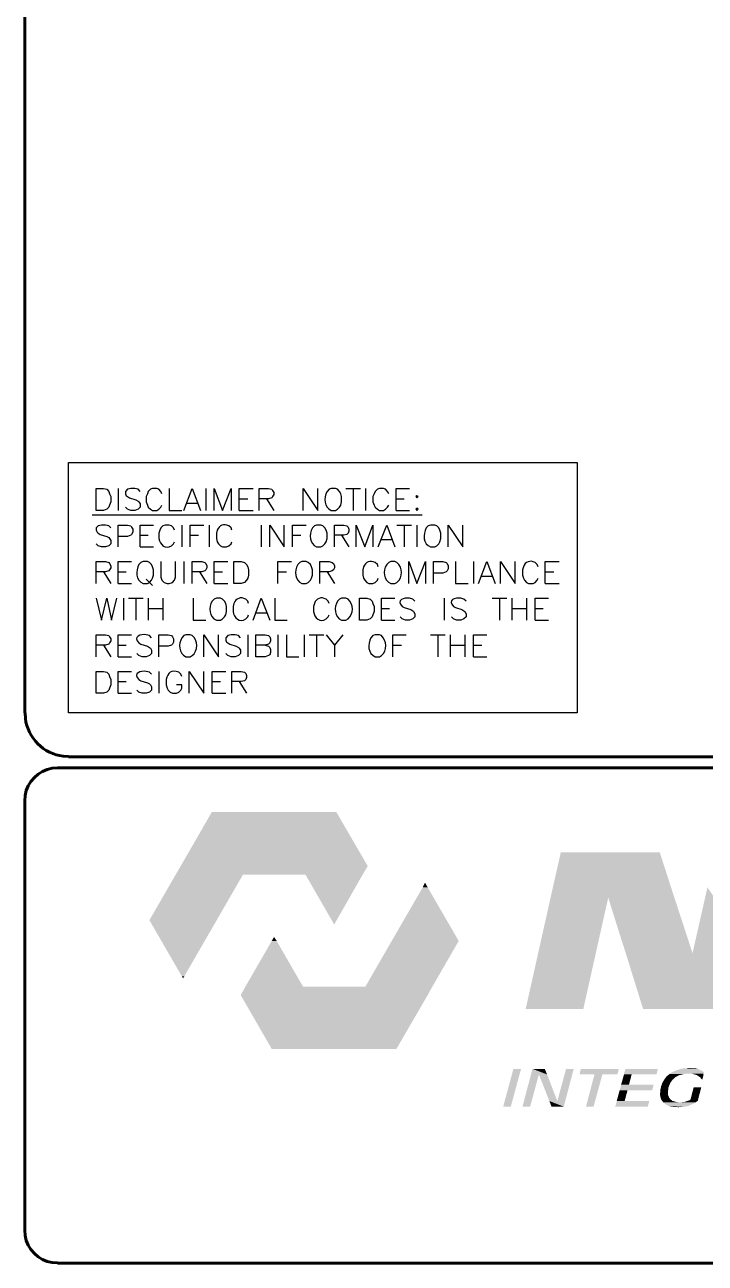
# Model space of a CAD drawing. Header units: millimetres. Extents: x 14 to 201, y 16 to 268.
# Drawn here: x 13.8 to 63.1, y 15.6 to 105.2 of the extents above; entities that cross this region are included whole.
import ezdxf

# ---------------------------------------------------------------- set-up
doc = ezdxf.new("R2010")
doc.units = ezdxf.units.MM
doc.header["$MEASUREMENT"] = 0
doc.layers.get('0').update_dxf_attribs({"linetype": 'CONTINUOUS'})

msp = doc.modelspace()

# ---------------------------------------------------------------- hatches: boundary and pattern name
at = {"true_color": 0x000007}
for points in [[(27.368, 48.239), (38.65, 44.344), (25.125, 44.344)], [(27.368, 48.239), (36.386, 48.239), (38.65, 44.344)], [(25.125, 44.344), (38.29, 43.73), (24.765, 43.73)], [(25.125, 44.344), (38.65, 44.344), (38.29, 43.73)], [(24.765, 43.73), (27.728, 40.428), (22.86, 40.428)], [(24.765, 43.73), (29.633, 43.73), (27.728, 40.428)], [(34.142, 43.73), (36.258, 40.174), (36.195, 40.174)], [(34.142, 43.73), (38.29, 43.73), (36.258, 40.174)], [(22.86, 40.428), (25.379, 36.364), (25.209, 36.364)], [(22.86, 40.428), (27.728, 40.428), (25.379, 36.364)], [(36.195, 40.174), (36.258, 40.174), (36.216, 40.132)], [(25.209, 36.364), (25.379, 36.364), (25.294, 36.216)], [(49.191, 29.676), (49.001, 26.945), (48.451, 26.945)], [(49.191, 29.676), (49.742, 29.676), (49.001, 26.945)], [(50.567, 29.676), (51.625, 29.274), (50.461, 29.274)], [(50.567, 29.676), (51.456, 29.676), (51.625, 29.274)], [(53.001, 29.676), (52.938, 27.347), (52.366, 27.347)], [(53.001, 29.676), (53.552, 29.676), (52.938, 27.347)], [(54.081, 29.676), (56.769, 29.485), (54.017, 29.485)], [(54.081, 29.676), (56.811, 29.676), (56.769, 29.485)], [(57.298, 29.676), (59.584, 29.485), (57.235, 29.485)], [(57.298, 29.676), (59.648, 29.676), (59.584, 29.485)], [(61.172, 29.633), (62.844, 29.527), (60.854, 29.527)], [(61.235, 29.654), (62.611, 29.633), (61.172, 29.633)], [(61.172, 29.633), (62.611, 29.633), (62.844, 29.527)], [(61.531, 29.718), (62.59, 29.654), (61.235, 29.654)], [(61.235, 29.654), (62.59, 29.654), (62.611, 29.633)], [(61.531, 29.718), (62.336, 29.718), (62.59, 29.654)], [(61.913, 29.739), (62.294, 29.718), (61.616, 29.718)], [(61.913, 29.739), (61.934, 29.739), (62.294, 29.718)], [(50.461, 29.274), (50.398, 26.945), (49.847, 26.945)], [(50.461, 29.274), (51.033, 29.274), (50.398, 26.945)], [(51.033, 29.274), (52.366, 27.347), (51.795, 27.347)], [(51.033, 29.274), (51.625, 29.274), (52.366, 27.347)], [(54.017, 29.485), (56.705, 29.274), (53.975, 29.274)], [(54.017, 29.485), (56.769, 29.485), (56.705, 29.274)], [(55.054, 29.274), (54.991, 26.945), (54.441, 26.945)], [(55.054, 29.274), (55.626, 29.274), (54.991, 26.945)], [(57.192, 29.274), (57.552, 28.533), (56.981, 28.533)], [(57.235, 29.485), (59.542, 29.274), (57.192, 29.274)], [(57.192, 29.274), (57.743, 29.274), (57.552, 28.533)], [(57.235, 29.485), (59.584, 29.485), (59.542, 29.274)], [(59.965, 28.66), (60.431, 28.384), (59.859, 28.384)], [(60.092, 28.893), (60.537, 28.66), (59.965, 28.66)], [(59.965, 28.66), (60.537, 28.66), (60.431, 28.384)], [(60.24, 29.083), (60.706, 28.893), (60.092, 28.893)], [(60.092, 28.893), (60.706, 28.893), (60.537, 28.66)], [(60.261, 29.125), (60.918, 29.083), (60.24, 29.083)], [(60.24, 29.083), (60.918, 29.083), (60.706, 28.893)], [(60.367, 29.21), (61.002, 29.125), (60.261, 29.125)], [(60.261, 29.125), (61.002, 29.125), (60.918, 29.083)], [(60.473, 29.295), (61.15, 29.21), (60.367, 29.21)], [(60.367, 29.21), (61.15, 29.21), (61.002, 29.125)], [(60.515, 29.337), (61.595, 29.316), (60.473, 29.316)], [(60.473, 29.316), (61.489, 29.295), (60.473, 29.295)], [(60.473, 29.316), (61.595, 29.316), (61.489, 29.295)], [(60.473, 29.295), (61.489, 29.295), (61.15, 29.21)], [(60.515, 29.337), (61.849, 29.337), (61.595, 29.316)], [(60.579, 29.379), (62.971, 29.337), (60.515, 29.337)], [(60.621, 29.4), (62.971, 29.379), (60.579, 29.379)], [(60.579, 29.379), (62.971, 29.379), (62.971, 29.337)], [(60.854, 29.527), (62.992, 29.4), (60.621, 29.4)], [(60.621, 29.4), (62.992, 29.4), (62.971, 29.379)], [(60.854, 29.527), (62.844, 29.527), (62.992, 29.4)], [(61.849, 29.337), (62.95, 29.316), (62.145, 29.316)], [(61.849, 29.337), (62.971, 29.337), (62.95, 29.316)], [(62.145, 29.316), (62.928, 29.231), (62.442, 29.231)], [(62.145, 29.316), (62.95, 29.316), (62.928, 29.231)], [(62.442, 29.231), (62.907, 29.083), (62.675, 29.083)], [(62.442, 29.231), (62.928, 29.231), (62.907, 29.083)], [(62.675, 29.083), (62.844, 28.893)], [(62.675, 29.083), (62.907, 29.083), (62.844, 28.893)], [(56.875, 28.13), (57.235, 27.347), (56.663, 27.347)], [(56.938, 28.321), (59.224, 28.13), (56.875, 28.13)], [(56.875, 28.13), (57.446, 28.13), (57.235, 27.347)], [(56.981, 28.533), (59.288, 28.321), (56.938, 28.321)], [(56.938, 28.321), (59.288, 28.321), (59.224, 28.13)], [(56.981, 28.533), (59.33, 28.533), (59.288, 28.321)], [(59.817, 28.046), (60.367, 27.898), (59.796, 27.898)], [(59.796, 27.898), (60.367, 27.813), (59.796, 27.813)], [(59.796, 27.898), (60.367, 27.898), (60.367, 27.813)], [(59.796, 27.813), (60.431, 27.665), (59.817, 27.665)], [(59.796, 27.813), (60.367, 27.813), (60.431, 27.665)], [(59.859, 28.342), (60.388, 28.173), (59.817, 28.173)], [(59.817, 28.173), (60.367, 28.046), (59.817, 28.046)], [(59.817, 28.173), (60.388, 28.173), (60.367, 28.046)], [(59.817, 28.046), (60.367, 28.046), (60.367, 27.898)], [(59.859, 28.384), (60.431, 28.363), (59.859, 28.363)], [(59.859, 28.384), (60.431, 28.384), (60.431, 28.363)], [(59.859, 28.363), (60.41, 28.342), (59.859, 28.342)], [(59.859, 28.363), (60.431, 28.363), (60.41, 28.342)], [(59.859, 28.342), (60.41, 28.342), (60.388, 28.173)], [(62.23, 28.342), (62.547, 27.453), (61.997, 27.453)], [(62.23, 28.342), (62.78, 28.342), (62.547, 27.453)], [(51.795, 27.347), (52.832, 26.945), (51.943, 26.945)], [(51.795, 27.347), (52.938, 27.347), (52.832, 26.945)], [(56.621, 27.157), (58.907, 26.945), (56.557, 26.945)], [(56.663, 27.347), (58.97, 27.157), (56.621, 27.157)], [(56.621, 27.157), (58.97, 27.157), (58.907, 26.945)], [(56.663, 27.347), (59.013, 27.347), (58.97, 27.157)], [(59.817, 27.665), (60.452, 27.601), (59.838, 27.601)], [(59.817, 27.665), (60.431, 27.665), (60.452, 27.601)], [(59.838, 27.601), (60.494, 27.538), (59.859, 27.538)], [(59.838, 27.601), (60.452, 27.601), (60.494, 27.538)], [(59.859, 27.538), (60.579, 27.453), (59.88, 27.453)], [(59.859, 27.538), (60.494, 27.538), (60.579, 27.453)], [(59.88, 27.453), (60.685, 27.368), (59.944, 27.368)], [(59.88, 27.453), (60.579, 27.453), (60.685, 27.368)], [(59.944, 27.368), (60.96, 27.284), (60.007, 27.284)], [(59.944, 27.368), (60.685, 27.368), (60.96, 27.284)], [(60.007, 27.284), (61.108, 27.263), (60.007, 27.263)], [(60.007, 27.284), (60.96, 27.284), (61.108, 27.263)], [(60.029, 27.263), (62.145, 27.114), (60.177, 27.114)], [(60.029, 27.263), (62.378, 27.263), (62.145, 27.114)], [(60.198, 27.114), (61.828, 26.988), (60.431, 26.988)], [(60.198, 27.114), (62.103, 27.114), (61.828, 26.988)], [(60.452, 26.988), (61.489, 26.924), (60.727, 26.924)], [(60.452, 26.988), (61.807, 26.988), (61.489, 26.924)], [(60.769, 26.924), (61.129, 26.903)], [(60.769, 26.924), (61.404, 26.924), (61.129, 26.903)], [(61.574, 27.284), (62.378, 27.263), (61.32, 27.263)], [(61.616, 27.305), (62.42, 27.284), (61.574, 27.284)], [(61.574, 27.284), (62.42, 27.284), (62.378, 27.263)], [(61.807, 27.368), (62.442, 27.305), (61.616, 27.305)], [(61.616, 27.305), (62.442, 27.305), (62.42, 27.284)], [(61.934, 27.411), (62.526, 27.368), (61.807, 27.368)], [(61.807, 27.368), (62.526, 27.368), (62.442, 27.305)], [(61.997, 27.453), (62.547, 27.411), (61.934, 27.411)], [(61.934, 27.411), (62.547, 27.411), (62.526, 27.368)], [(61.997, 27.453), (62.547, 27.453), (62.547, 27.411)]]:
    msp.add_hatch(color=0, dxfattribs=at).paths.add_polyline_path(points)
at = {"true_color": 0x5a5a5a}
for points in [[(52.62, 45.339), (60.833, 42.058), (51.879, 42.058)], [(52.62, 45.339), (59.775, 45.339), (60.833, 42.058)], [(42.799, 43.138), (42.989, 42.799), (42.63, 42.799)], [(42.63, 42.799), (45.233, 38.925), (40.386, 38.925)], [(42.63, 42.799), (42.989, 42.799), (45.233, 38.925)], [(63.225, 42.799), (66.484, 38.036), (62.145, 38.036)], [(51.879, 42.058), (55.414, 39.222), (51.244, 39.222)], [(51.879, 42.058), (56.049, 42.058), (55.414, 39.222)], [(56.049, 42.058), (61.764, 39.222), (56.938, 39.222)], [(56.049, 42.058), (60.833, 42.058), (61.764, 39.222)], [(31.708, 38.925), (33.972, 35.623), (29.803, 35.623)], [(31.877, 39.222), (32.067, 38.925), (31.708, 38.925)], [(31.708, 38.925), (32.067, 38.925), (33.972, 35.623)], [(40.386, 38.925), (43.328, 35.623), (38.481, 35.623)], [(40.386, 38.925), (45.233, 38.925), (43.328, 35.623)], [(51.244, 39.222), (54.25, 34.015), (50.08, 34.015)], [(51.244, 39.222), (55.414, 39.222), (54.25, 34.015)], [(56.938, 39.222), (62.145, 38.036), (57.319, 38.036)], [(56.938, 39.222), (61.764, 39.222), (62.145, 38.036)], [(57.319, 38.036), (65.574, 34.015), (58.568, 34.015)], [(57.319, 38.036), (66.484, 38.036), (65.574, 34.015)], [(29.803, 35.623), (42.989, 35.01), (29.464, 35.01)], [(29.464, 35.01), (40.725, 31.115), (31.708, 31.115)], [(29.464, 35.01), (42.989, 35.01), (40.725, 31.115)], [(29.803, 35.623), (43.328, 35.623), (42.989, 35.01)]]:
    msp.add_hatch(color=0, dxfattribs=at).paths.add_polyline_path(points)

# ---------------------------------------------------------------- linework, layer by layer
at = {"color": 0, "linetype": 'Continuous', "lineweight": 60, "true_color": 0x000007}
for p, q in [((13.843, 55.414), (13.843, 264.541)), ((13.864, 55.414), (13.885, 55.012)), ((16.616, 52.282), (17.018, 52.261)), ((198.12, 52.239), (17.018, 52.239)), ((16.214, 51.435), (15.833, 51.414)), ((149.648, 51.456), (16.214, 51.456)), ((13.864, 49.445), (13.843, 49.064)), ((13.843, 49.064), (13.843, 18.013)), ((13.843, 18.013), (13.864, 17.632)), ((15.833, 15.663), (16.214, 15.642)), ((16.214, 15.621), (149.648, 15.621))]:
    msp.add_line(p, q, dxfattribs=at)
at = {"color": 0, "linetype": 'Continuous', "lineweight": 25, "true_color": 0x000007}
for p, q in [((20.595, 71.649), (20.595, 70.062)), ((26.945, 71.649), (26.945, 70.062)), ((37.063, 71.649), (38.121, 71.649)), ((37.592, 71.649), (37.592, 70.062)), ((38.502, 71.649), (38.502, 70.062)), ((29.358, 70.908), (29.972, 70.908)), ((31.327, 70.908), (31.856, 70.062)), ((40.704, 70.908), (41.296, 70.908)), ((25.591, 70.591), (26.331, 70.591)), ((29.358, 70.062), (30.353, 70.062)), ((40.704, 70.062), (41.677, 70.062)), ((18.711, 69.744), (42.587, 69.744)), ((25.209, 69.003), (25.209, 67.416)), ((27.178, 69.003), (27.178, 67.416)), ((30.946, 69.003), (30.946, 67.416)), ((40.767, 69.003), (41.825, 69.003)), ((41.296, 69.003), (41.296, 67.416)), ((42.206, 69.003), (42.206, 67.416)), ((22.183, 68.263), (22.775, 68.263)), ((25.802, 68.263), (26.416, 68.263)), ((33.211, 68.263), (33.824, 68.263)), ((36.766, 68.263), (37.296, 67.416)), ((22.183, 67.416), (23.156, 67.416)), ((39.645, 67.945), (40.386, 67.945)), ((25.358, 66.358), (25.358, 64.77)), ((46.291, 66.358), (46.291, 64.77)), ((19.537, 65.617), (20.066, 64.77)), ((20.595, 65.617), (21.188, 65.617)), ((26.48, 65.617), (27.009, 64.77)), ((27.538, 65.617), (28.152, 65.617)), ((32.152, 65.617), (32.766, 65.617)), ((35.708, 65.617), (36.237, 64.77)), ((51.498, 65.617), (52.112, 65.617)), ((20.595, 64.77), (21.569, 64.77)), ((22.627, 65.088), (23.093, 64.622)), ((27.538, 64.77), (28.533, 64.77)), ((46.905, 65.299), (47.646, 65.299)), ((51.498, 64.77), (52.493, 64.77)), ((20.976, 63.712), (20.976, 62.124)), ((21.357, 63.712), (22.415, 63.712)), ((21.886, 63.712), (21.886, 62.124)), ((22.775, 63.712), (22.775, 62.124)), ((23.834, 63.712), (23.834, 62.124)), ((44.175, 63.712), (44.175, 62.124)), ((47.646, 63.712), (48.704, 63.712)), ((48.175, 63.712), (48.175, 62.124)), ((49.085, 63.712), (49.085, 62.124)), ((50.144, 63.712), (50.144, 62.124)), ((22.775, 62.971), (23.834, 62.971)), ((39.645, 62.971), (40.238, 62.971)), ((49.085, 62.971), (50.144, 62.971)), ((50.758, 62.971), (51.35, 62.971)), ((30.565, 62.653), (31.327, 62.653)), ((39.645, 62.124), (40.619, 62.124)), ((50.758, 62.124), (51.731, 62.124)), ((29.972, 61.066), (29.972, 59.478)), ((32.152, 61.066), (32.152, 59.478)), ((34.057, 61.066), (34.057, 59.478)), ((34.417, 61.066), (35.475, 61.066)), ((34.946, 61.066), (34.946, 59.478)), ((36.851, 61.066), (36.237, 60.325)), ((43.201, 61.066), (44.259, 61.066)), ((43.73, 61.066), (43.73, 59.478)), ((44.619, 61.066), (44.619, 59.478)), ((45.678, 61.066), (45.678, 59.478)), ((19.537, 60.325), (20.066, 59.478)), ((20.595, 60.325), (21.188, 60.325)), ((40.471, 60.325), (41.084, 60.325)), ((44.619, 60.325), (45.678, 60.325)), ((46.291, 60.325), (46.905, 60.325)), ((20.595, 59.478), (21.569, 59.478)), ((46.291, 59.478), (47.265, 59.478)), ((23.537, 58.42), (23.537, 56.833)), ((20.595, 57.679), (21.188, 57.679)), ((27.39, 57.679), (28.003, 57.679)), ((29.358, 57.679), (29.887, 56.833)), ((20.595, 56.833), (21.569, 56.833)), ((27.39, 56.833), (28.384, 56.833))]:
    msp.add_line(p, q, dxfattribs=at)
for points in [[(17.018, 73.512), (53.806, 73.512), (53.806, 55.414), (17.018, 55.414)], [(19.008, 70.062), (19.008, 71.649), (19.537, 71.649), (19.77, 71.586), (19.918, 71.438), (19.981, 71.268), (20.066, 71.057), (20.066, 70.676), (19.981, 70.443), (19.918, 70.295), (19.77, 70.146), (19.537, 70.062)], [(42.206, 71.12), (42.143, 71.057), (42.206, 70.972), (42.291, 71.057)], [(42.206, 70.21), (42.143, 70.146), (42.206, 70.062), (42.291, 70.146)], [(28.977, 64.77), (28.977, 66.358), (29.506, 66.358), (29.739, 66.294), (29.887, 66.146), (29.972, 65.977), (30.035, 65.765), (30.035, 65.384), (29.972, 65.151), (29.887, 65.003), (29.739, 64.855), (29.506, 64.77)], [(38.058, 62.124), (38.058, 63.712), (38.587, 63.712), (38.82, 63.648), (38.968, 63.5), (39.031, 63.331), (39.116, 63.119), (39.116, 62.738), (39.031, 62.505), (38.968, 62.357), (38.82, 62.209), (38.587, 62.124)], [(19.008, 56.833), (19.008, 58.42), (19.537, 58.42), (19.77, 58.357), (19.918, 58.208), (19.981, 58.039), (20.066, 57.827), (20.066, 57.446), (19.981, 57.214), (19.918, 57.065), (19.77, 56.917), (19.537, 56.833)]]:
    msp.add_lwpolyline(points, close=True, dxfattribs=at)
for points in [[(22.183, 71.438), (22.035, 71.586), (21.802, 71.649), (21.505, 71.649), (21.273, 71.586), (21.124, 71.438), (21.124, 71.268), (21.188, 71.12), (21.273, 71.057), (21.421, 70.972), (21.886, 70.824), (22.035, 70.739), (22.098, 70.676), (22.183, 70.527), (22.183, 70.295), (22.035, 70.146), (21.802, 70.062), (21.505, 70.062), (21.273, 70.146), (21.124, 70.295)], [(23.77, 71.268), (23.686, 71.438), (23.537, 71.586), (23.389, 71.649), (23.093, 71.649), (22.945, 71.586), (22.775, 71.438), (22.712, 71.268), (22.627, 71.057), (22.627, 70.676), (22.712, 70.443), (22.775, 70.295), (22.945, 70.146), (23.093, 70.062), (23.389, 70.062), (23.537, 70.146), (23.686, 70.295), (23.77, 70.443)], [(24.299, 71.649), (24.299, 70.062), (25.209, 70.062)], [(25.358, 70.062), (25.95, 71.649), (26.564, 70.062)], [(27.538, 70.062), (27.538, 71.649), (28.152, 70.062), (28.765, 71.649), (28.765, 70.062)], [(29.358, 70.062), (29.358, 71.649), (30.353, 71.649)], [(30.798, 70.062), (30.798, 71.649), (31.475, 71.649), (31.708, 71.586), (31.771, 71.501), (31.856, 71.353), (31.856, 71.205), (31.771, 71.057), (31.708, 70.972), (31.475, 70.908), (30.798, 70.908)], [(33.972, 70.062), (33.972, 71.649), (35.031, 70.062), (35.031, 71.649)], [(36.005, 71.649), (35.856, 71.586), (35.708, 71.438)], [(36.005, 70.062), (36.322, 70.062), (36.47, 70.146), (36.618, 70.295), (36.703, 70.443), (36.766, 70.676), (36.766, 71.057), (36.703, 71.268), (36.618, 71.438), (36.47, 71.586), (36.322, 71.649), (36.005, 71.649), (36.005, 71.649)], [(40.174, 71.268), (40.09, 71.438), (39.942, 71.586), (39.793, 71.649), (39.497, 71.649), (39.349, 71.586), (39.179, 71.438), (39.116, 71.268), (39.031, 71.057), (39.031, 70.676), (39.116, 70.443), (39.179, 70.295), (39.349, 70.146), (39.497, 70.062), (39.793, 70.062), (39.942, 70.146), (40.09, 70.295), (40.174, 70.443)], [(40.704, 70.062), (40.704, 71.649), (41.677, 71.649)], [(20.066, 68.792), (19.918, 68.94), (19.685, 69.003), (19.389, 69.003), (19.156, 68.94), (19.008, 68.792), (19.008, 68.622), (19.071, 68.474), (19.156, 68.411), (19.304, 68.326), (19.77, 68.178), (19.918, 68.093), (19.981, 68.03), (20.066, 67.882), (20.066, 67.649), (19.918, 67.501), (19.685, 67.416), (19.389, 67.416), (19.156, 67.501), (19.008, 67.649)], [(20.595, 67.416), (20.595, 69.003), (21.273, 69.003), (21.505, 68.94), (21.569, 68.855), (21.654, 68.707), (21.654, 68.474), (21.569, 68.326), (21.505, 68.263), (21.273, 68.178), (20.595, 68.178)], [(22.183, 67.416), (22.183, 69.003), (23.156, 69.003)], [(24.68, 68.622), (24.596, 68.792), (24.447, 68.94), (24.299, 69.003), (24.003, 69.003), (23.834, 68.94), (23.686, 68.792), (23.622, 68.622), (23.537, 68.411), (23.537, 68.03)], [(25.802, 67.416), (25.802, 69.003), (26.797, 69.003)], [(31.559, 67.416), (31.559, 69.003), (32.618, 67.416), (32.618, 69.003)], [(33.211, 67.416), (33.211, 69.003), (34.205, 69.003)], [(34.946, 69.003), (34.798, 68.94), (34.65, 68.792)], [(34.946, 67.416), (35.264, 67.416), (35.412, 67.501), (35.56, 67.649), (35.645, 67.797), (35.708, 68.03), (35.708, 68.411), (35.645, 68.622), (35.56, 68.792), (35.412, 68.94), (35.264, 69.003), (34.946, 69.003), (34.946, 69.003)], [(36.237, 67.416), (36.237, 69.003), (36.915, 69.003), (37.148, 68.94), (37.232, 68.855), (37.296, 68.707), (37.296, 68.559), (37.232, 68.411), (37.148, 68.326), (36.915, 68.263), (36.237, 68.263)], [(37.825, 67.416), (37.825, 69.003), (38.439, 67.416), (39.031, 69.003), (39.031, 67.416)], [(39.412, 67.416), (40.026, 69.003), (40.619, 67.416)], [(43.201, 69.003), (43.032, 68.94), (42.884, 68.792)], [(43.201, 67.416), (43.498, 67.416), (43.646, 67.501), (43.794, 67.649), (43.879, 67.797), (43.942, 68.03), (43.942, 68.411), (43.879, 68.622), (43.794, 68.792), (43.646, 68.94), (43.498, 69.003), (43.201, 69.003), (43.201, 69.003)], [(44.471, 67.416), (44.471, 69.003), (45.53, 67.416), (45.53, 69.003)], [(27.771, 68.622), (27.707, 68.411), (27.707, 68.03), (27.771, 67.797), (27.855, 67.649), (28.003, 67.501), (28.152, 67.416), (28.448, 67.416), (28.596, 67.501), (28.765, 67.649), (28.829, 67.797)], [(28.829, 68.622), (28.765, 68.792), (28.596, 68.94)], [(24.447, 67.501), (24.596, 67.649), (24.68, 67.797)], [(19.008, 64.77), (19.008, 66.358), (19.685, 66.358), (19.918, 66.294), (19.981, 66.209), (20.066, 66.061), (20.066, 65.913), (19.981, 65.765), (19.918, 65.68), (19.685, 65.617), (19.008, 65.617)], [(20.595, 64.77), (20.595, 66.358), (21.569, 66.358)], [(22.415, 66.358), (22.246, 66.294), (22.098, 66.146)], [(22.415, 64.77), (22.712, 64.77), (22.86, 64.855), (23.008, 65.003), (23.093, 65.151), (23.156, 65.384), (23.156, 65.765), (23.093, 65.977), (23.008, 66.146), (22.86, 66.294), (22.712, 66.358), (22.415, 66.358), (22.415, 66.358)], [(23.686, 66.358), (23.686, 65.236), (23.77, 65.003), (23.918, 64.855), (24.151, 64.77), (24.299, 64.77), (24.532, 64.855), (24.68, 65.003), (24.744, 65.236), (24.744, 66.358)], [(25.95, 64.77), (25.95, 66.358), (26.649, 66.358), (26.861, 66.294), (26.945, 66.209), (27.009, 66.061), (27.009, 65.913), (26.945, 65.765), (26.861, 65.68), (26.649, 65.617), (25.95, 65.617)], [(27.538, 64.77), (27.538, 66.358), (28.533, 66.358)], [(32.152, 64.77), (32.152, 66.358), (33.147, 66.358)], [(33.888, 66.358), (33.74, 66.294), (33.592, 66.146)], [(33.888, 64.77), (34.205, 64.77), (34.354, 64.855), (34.502, 65.003), (34.586, 65.151), (34.65, 65.384), (34.65, 65.765), (34.586, 65.977), (34.502, 66.146), (34.354, 66.294), (34.205, 66.358), (33.888, 66.358), (33.888, 66.358)], [(35.179, 64.77), (35.179, 66.358), (35.856, 66.358), (36.089, 66.294), (36.174, 66.209), (36.237, 66.061), (36.237, 65.913), (36.174, 65.765), (36.089, 65.68), (35.856, 65.617), (35.179, 65.617)], [(39.412, 65.977), (39.349, 66.146), (39.179, 66.294)], [(40.323, 66.358), (40.174, 66.294), (40.026, 66.146)], [(40.767, 66.294), (40.619, 66.358), (40.323, 66.358), (40.323, 66.358)], [(41.614, 64.77), (41.614, 66.358), (42.206, 64.77), (42.82, 66.358), (42.82, 64.77)], [(43.413, 64.77), (43.413, 66.358), (44.09, 66.358), (44.323, 66.294), (44.408, 66.209), (44.471, 66.061), (44.471, 65.828), (44.408, 65.68), (44.323, 65.617), (44.09, 65.532), (43.413, 65.532)], [(45, 66.358), (45, 64.77), (45.911, 64.77)], [(46.673, 64.77), (47.265, 66.358), (47.879, 64.77)], [(48.26, 64.77), (48.26, 66.358), (49.318, 64.77), (49.318, 66.358)], [(50.969, 65.977), (50.906, 66.146), (50.758, 66.294)], [(51.498, 64.77), (51.498, 66.358), (52.493, 66.358)], [(38.354, 65.977), (38.29, 65.765), (38.29, 65.384), (38.354, 65.151), (38.439, 65.003), (38.587, 64.855), (38.735, 64.77), (39.031, 64.77), (39.179, 64.855), (39.349, 65.003), (39.412, 65.151)], [(49.911, 65.977), (49.847, 65.765), (49.847, 65.384), (49.911, 65.151), (49.996, 65.003), (50.144, 64.855), (50.292, 64.77), (50.609, 64.77), (50.758, 64.855), (50.906, 65.003), (50.969, 65.151)], [(40.323, 64.77), (40.619, 64.77), (40.767, 64.855)], [(19.008, 63.712), (19.389, 62.124), (19.77, 63.712), (20.129, 62.124), (20.51, 63.712)], [(26.035, 63.712), (26.035, 62.124), (26.945, 62.124)], [(27.707, 63.712), (27.538, 63.648), (27.39, 63.5)], [(27.707, 62.124), (28.003, 62.124), (28.152, 62.209), (28.3, 62.357), (28.384, 62.505), (28.448, 62.738), (28.448, 63.119), (28.384, 63.331), (28.3, 63.5), (28.152, 63.648), (28.003, 63.712), (27.707, 63.712), (27.707, 63.712)], [(30.035, 63.331), (29.972, 63.5), (29.824, 63.648)], [(30.353, 62.124), (30.946, 63.712), (31.559, 62.124)], [(31.94, 63.712), (31.94, 62.124), (32.829, 62.124)], [(35.856, 63.331), (35.793, 63.5), (35.645, 63.648)], [(36.766, 63.712), (36.618, 63.648), (36.47, 63.5)], [(37.232, 63.648), (37.063, 63.712), (36.766, 63.712), (36.766, 63.712)], [(39.645, 62.124), (39.645, 63.712), (40.619, 63.712)], [(42.058, 63.5), (41.91, 63.648), (41.677, 63.712)], [(45.762, 63.5), (45.614, 63.648), (45.381, 63.712)], [(50.758, 62.124), (50.758, 63.712), (51.731, 63.712)], [(28.977, 63.331), (28.914, 63.119), (28.914, 62.738)], [(34.798, 63.331), (34.734, 63.119), (34.734, 62.738)], [(41.148, 63.119), (41.296, 63.034), (41.762, 62.886), (41.91, 62.802), (41.973, 62.738), (42.058, 62.59), (42.058, 62.357), (41.91, 62.209), (41.677, 62.124), (41.381, 62.124), (41.148, 62.209), (41, 62.357)], [(44.852, 63.119), (45, 63.034), (45.466, 62.886), (45.614, 62.802), (45.678, 62.738), (45.762, 62.59), (45.762, 62.357), (45.614, 62.209), (45.381, 62.124), (45.085, 62.124), (44.852, 62.209), (44.704, 62.357)], [(29.824, 62.209), (29.972, 62.357), (30.035, 62.505)], [(35.645, 62.209), (35.793, 62.357), (35.856, 62.505)], [(36.766, 62.124), (37.063, 62.124), (37.232, 62.209)], [(19.008, 59.478), (19.008, 61.066), (19.685, 61.066), (19.918, 61.002), (19.981, 60.918), (20.066, 60.769), (20.066, 60.621), (19.981, 60.473), (19.918, 60.388), (19.685, 60.325), (19.008, 60.325)], [(20.595, 59.478), (20.595, 61.066), (21.569, 61.066)], [(23.008, 60.854), (22.86, 61.002), (22.627, 61.066)], [(23.537, 59.478), (23.537, 61.066), (24.215, 61.066), (24.447, 61.002), (24.532, 60.918), (24.596, 60.769), (24.596, 60.537), (24.532, 60.388), (24.447, 60.325), (24.215, 60.24), (23.537, 60.24)], [(25.506, 61.066), (25.358, 61.002), (25.209, 60.854)], [(25.95, 61.002), (25.802, 61.066), (25.506, 61.066), (25.506, 61.066)], [(26.797, 59.478), (26.797, 61.066), (27.855, 59.478), (27.855, 61.066)], [(29.443, 60.854), (29.295, 61.002), (29.062, 61.066), (28.765, 61.066), (28.533, 61.002), (28.384, 60.854), (28.384, 60.685), (28.448, 60.537), (28.533, 60.473), (28.681, 60.388), (29.125, 60.24), (29.295, 60.156), (29.358, 60.092), (29.443, 59.944), (29.443, 59.711), (29.295, 59.563), (29.062, 59.478), (28.765, 59.478), (28.533, 59.563), (28.384, 59.711)], [(30.565, 59.478), (30.565, 61.066), (31.242, 61.066), (31.475, 61.002), (31.559, 60.918), (31.623, 60.769), (31.623, 60.621), (31.559, 60.473), (31.475, 60.388), (31.242, 60.325), (30.565, 60.325)], [(32.766, 61.066), (32.766, 59.478), (33.676, 59.478)], [(35.645, 61.066), (36.237, 60.325), (36.237, 59.478)], [(39.179, 61.066), (39.031, 61.002), (38.883, 60.854)], [(39.645, 61.002), (39.497, 61.066), (39.179, 61.066), (39.179, 61.066)], [(40.471, 59.478), (40.471, 61.066), (41.444, 61.066)], [(46.291, 59.478), (46.291, 61.066), (47.265, 61.066)], [(22.098, 60.473), (22.246, 60.388), (22.712, 60.24), (22.86, 60.156), (22.945, 60.092), (23.008, 59.944), (23.008, 59.711), (22.86, 59.563), (22.627, 59.478), (22.331, 59.478), (22.098, 59.563), (21.95, 59.711)], [(31.242, 60.325), (31.475, 60.24), (31.559, 60.156), (31.623, 60.007), (31.623, 59.796), (31.559, 59.627), (31.475, 59.563), (31.242, 59.478), (30.565, 59.478)], [(25.506, 59.478), (25.802, 59.478), (25.95, 59.563)], [(39.179, 59.478), (39.497, 59.478), (39.645, 59.563)], [(20.595, 56.833), (20.595, 58.42), (21.569, 58.42)], [(23.008, 58.208), (22.86, 58.357), (22.627, 58.42)], [(25.209, 58.039), (25.125, 58.208), (24.977, 58.357)], [(25.739, 56.833), (25.739, 58.42), (26.797, 56.833), (26.797, 58.42)], [(27.39, 56.833), (27.39, 58.42), (28.384, 58.42)], [(28.829, 56.833), (28.829, 58.42), (29.506, 58.42), (29.739, 58.357), (29.824, 58.272), (29.887, 58.124), (29.887, 57.976), (29.824, 57.827), (29.739, 57.743), (29.506, 57.679), (28.829, 57.679)], [(22.098, 57.827), (22.246, 57.743), (22.712, 57.595), (22.86, 57.51), (22.945, 57.446), (23.008, 57.298), (23.008, 57.065), (22.86, 56.917), (22.627, 56.833), (22.331, 56.833), (22.098, 56.917), (21.95, 57.065)], [(24.067, 57.827), (24.067, 57.446), (24.151, 57.214), (24.215, 57.065), (24.363, 56.917), (24.532, 56.833), (24.829, 56.833), (24.977, 56.917), (25.125, 57.065), (25.209, 57.214), (25.209, 57.446), (24.829, 57.446)]]:
    msp.add_lwpolyline(points, dxfattribs=at)
for points in [[(35.708, 71.438), (35.437, 70.958), (35.504, 70.289), (36.005, 70.062)], [(28.596, 68.94), (28.265, 69.13), (27.888, 68.986), (27.771, 68.622)], [(34.65, 68.792), (34.378, 68.312), (34.446, 67.643), (34.946, 67.416)], [(42.884, 68.792), (42.624, 68.351), (42.66, 67.617), (43.201, 67.416)], [(23.537, 68.03), (23.622, 67.578), (24.016, 67.194), (24.447, 67.501)], [(39.179, 66.294), (38.849, 66.484), (38.472, 66.34), (38.354, 65.977)], [(40.767, 64.855), (41.222, 65.226), (41.203, 65.923), (40.767, 66.294)], [(50.758, 66.294), (50.423, 66.485), (50.031, 66.349), (49.911, 65.977)], [(22.098, 66.146), (21.839, 65.705), (21.875, 64.971), (22.415, 64.77)], [(33.592, 66.146), (33.32, 65.666), (33.387, 64.997), (33.888, 64.77)], [(40.026, 66.146), (39.699, 65.666), (39.815, 65.01), (40.323, 64.77)], [(29.824, 63.648), (29.47, 63.826), (29.108, 63.714), (28.977, 63.331)], [(35.645, 63.648), (35.29, 63.826), (34.929, 63.714), (34.798, 63.331)], [(37.232, 62.209), (37.651, 62.556), (37.637, 63.299), (37.232, 63.648)], [(41.677, 63.712), (41.272, 63.78), (40.695, 63.568), (41.148, 63.119)], [(45.381, 63.712), (44.976, 63.78), (44.399, 63.568), (44.852, 63.119)], [(27.39, 63.5), (27.13, 63.059), (27.166, 62.325), (27.707, 62.124)], [(28.914, 62.738), (28.963, 62.305), (29.39, 61.9), (29.824, 62.209)], [(34.734, 62.738), (34.784, 62.305), (35.21, 61.9), (35.645, 62.209)], [(36.47, 63.5), (36.196, 63.077), (36.247, 62.337), (36.766, 62.124)], [(22.627, 61.066), (22.222, 61.135), (21.645, 60.922), (22.098, 60.473)], [(25.95, 59.563), (26.399, 59.867), (26.385, 60.696), (25.95, 61.002)], [(39.645, 59.563), (40.064, 59.91), (40.05, 60.653), (39.645, 61.002)], [(25.209, 60.854), (24.935, 60.431), (24.986, 59.691), (25.506, 59.478)], [(38.883, 60.854), (38.612, 60.375), (38.679, 59.706), (39.179, 59.478)], [(22.627, 58.42), (22.222, 58.489), (21.645, 58.276), (22.098, 57.827)], [(24.977, 58.357), (24.441, 58.589), (24.197, 58.306), (24.067, 57.827)]]:
    msp.add_open_spline(points, degree=3, dxfattribs=at)
at = {"color": 0, "linetype": 'Continuous', "lineweight": 60, "true_color": 0x000007}
for points in [[(13.885, 55.012), (14.051, 53.624), (15.227, 52.447), (16.616, 52.282)], [(15.833, 51.414), (14.863, 51.276), (14.002, 50.415), (13.864, 49.445)], [(13.864, 17.632), (14.002, 16.662), (14.863, 15.802), (15.833, 15.663)]]:
    msp.add_open_spline(points, degree=3, dxfattribs=at)

doc.saveas('drawing.dxf')
